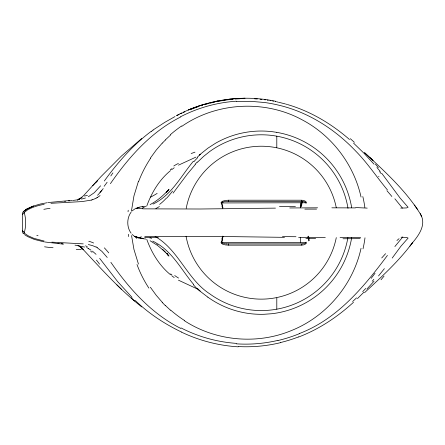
<?xml version="1.0" encoding="UTF-8"?>
<svg xmlns="http://www.w3.org/2000/svg" width="445" height="445" viewBox="0 0 445 445"><rect width="100%" height="100%" fill="white"/><g stroke="black" fill="none" stroke-linecap="round" stroke-linejoin="round"><path stroke-width="0.67" d="M22.456 214.512L22.35 228.569L22.567 231.979L23.157 233.53L23.685 233.781L24.113 233.024L28.263 235.844L33.948 238.375L44.161 241.04M22.45 214.646C22.161 213.711 23.246 210.173 24.113 212.326M131.403 211.225L133.945 195.956L138.44 181.282M361.04 248.321C353.074 284.789 326.369 316.451 291.742 330.424C257.154 344.947 215.669 341.182 184.269 320.645M222.722 239.56L221.649 242.825L225.632 243.827A36.279 32.758 -83.1 0 0 226.605 243.905M222.289 239.36L221.243 242.186A1.029 0.962 62.9 0 0 221.176 242.748M146.778 206.007C151.639 192.552 159.343 179.741 170.518 170.613M222.289 205.99L221.243 203.17A1.502 0.412 -21.7 0 0 221.671 202.937L305.665 202.759L304.753 201.874L302.294 201.44L226.605 201.474A30.188 27.228 79.3 0 0 224.352 201.646L221.599 202.614L222.722 205.79M141.21 236.512L140.258 237.78L138.879 238.081M221.616 242.503L305.62 242.419A1.496 0.356 -11.6 0 1 306.238 242.186A1.491 1.374 -65.5 0 1 306.065 243.248M142.539 208.622C144.608 206.274 141.36 206.591 139.902 207.053M131.086 212.159C126.664 218.228 126.658 227.128 131.086 233.191M150.354 158.125L156.228 150.065L162.297 143.045M167.259 191.784L168.994 189.236L166.135 192.579L168.805 189.637C163.321 195.477 157.219 200.879 150.087 204.617M409.906 246.168L412.404 242.792C398.676 261.449 381.376 276.99 364.516 292.715M392.212 258.055L400.906 246.263L408.087 238.086L406.674 237.441L401.084 237.235M110.41 183.663C128.905 156.963 151.3 131.703 180.77 116.929M104.33 180.987C117.68 162.492 132.86 145.087 151.183 131.353M384.369 268.647L378.539 275.945M394.876 246.563L402.814 236.896M173.099 193.113L187.289 174.123L195.388 164.433M100.626 185.799L94.307 192.685L88.36 196.757M412.07 243.265C418.6 235.589 426.588 224.831 420.675 214.501C406.018 190.605 384.869 171.57 364.522 152.641L373.043 160.567L369.517 157.28M193.347 161.262C180.881 176.253 171.486 195.311 153.063 204.083M387.428 255.419C363.76 287.075 337.343 319.126 299.201 333.611M374 281.218L366.875 289.078M77.397 200.194L82.025 197.408L79.277 199.299L83.654 195.555L101.065 176.509L121.402 156.084L141.744 138.445M92.655 185.737L97.566 180.587L95.953 182.272M197.452 162.241L203.576 156.417L209.712 151.534A87.888 87.888 0 0 1 276.173 136.059L276.796 136.176A87.732 87.732 0 0 1 283.526 137.655A87.888 87.888 0 0 1 348.001 208.293M363.793 292.304L357.43 298.617M165.284 139.964L170.524 135.08M132.171 210.869L135.881 208.21M353.48 302.3C337.466 316.957 319.065 329.222 298.723 336.987M199.749 154.732L200.2 154.326L199.215 155.071M200.222 154.304L207.86 148.191L215.569 143.229A91.648 91.648 0 0 1 272.735 131.753L276.801 132.354M100.086 195.594L97.305 197.586M171.753 169.623L174.229 167.754M153.013 130.018L164.789 122.347L175.046 116.529M136.32 208.477L139.441 207.148M24.464 210.741L26.856 209.083L33.475 206.024L26.856 209.083L23.401 211.564L26.856 209.083L33.475 206.024M181.871 126.297C216.709 102.122 264.914 99.524 302.144 119.827C331.753 135.402 353.847 164.361 361.04 197.035M25.982 210.908C31.406 207.281 37.814 205.518 44.161 204.311M159.41 206.58L155.828 208.566M195.9 157.135L178.478 165.162M176.659 115.689L179.09 114.471M96.12 198.248L92.666 199.688M176.715 115.439L181.732 112.941M180.726 113.681L184.842 111.778M183.234 112.229L189.898 109.325L202.013 104.914L217.727 100.987M200.356 105.515L188.357 109.943C215.697 98.501 246.491 95.085 275.544 101.288M85.49 197.981L81.502 199.121M34.304 205.779L40.328 204.027L47.203 202.709M91.359 200.1L81.925 201.596L50.997 203.293M214.39 101.677L230.482 99.001L245.017 98.195M280.545 342.661C266.733 346.021 252.426 347.328 238.231 346.56M277.958 340.38C264.341 343.579 250.251 344.753 236.295 343.835M139.224 207.192L136.315 208.238L143.785 208.855L200.194 209.005L275.461 208.127M79.666 199.499L72.958 200.461M146.021 206.269L142.178 206.697M48.077 202.547L69.609 200.573M72.246 200.545L68.547 200.934M64.692 201.34L65.471 201.257M236.295 101.521L250.574 101.31L264.797 102.534A140.781 140.614 -3.2 0 1 278.82 105.204C308.43 112.157 334.968 129.239 355.772 151.15C367.542 163.059 376.731 177.127 387.428 189.932M302.127 201.435A1.496 0.495 -90 0 1 301.643 200.211L228.635 200.211L225.393 200.439L222.8 201.14A5.329 5.023 -64.6 0 0 222.189 201.452M289.734 207.96L317.602 207.815M144.758 236.49L214.229 236.401L284.494 237.341M400.723 208.121L406.658 207.91L408.093 207.27L400.105 198.064L381.843 173.444M360.667 237.413L340.075 237.508M226.605 243.882L302.294 243.916L304.87 243.426L305.62 242.419M325.301 237.541L298.645 237.469M222.189 243.905A5.329 5.023 64.6 0 0 222.806 244.199L225.393 244.911L228.635 245.145L301.643 245.145A1.496 0.495 90 0 1 302.127 243.916M331.864 207.821L355.477 207.91M254.657 98.829L257.371 99.007M63.413 244.166L44.6 241.952M83.215 243.866L51.848 242.152M260.08 99.241L261.888 99.424M63.029 243.827L61.16 243.61M74.994 245.134L84.611 247.075M264.591 99.747L265.487 99.869M57.906 243.192L59.001 243.343M145.732 239.043L139.975 238.314M267.289 100.119L268.185 100.253M269.976 100.537L270.872 100.687M272.657 101.004L273.547 101.171M88.333 244.55L92.41 245.579L96.12 247.103M275.327 101.527L276.217 101.71M276.807 101.838L277.986 102.094M138.985 238.103L136.404 236.94M278.576 102.233L285.028 103.857M43.866 241.83L34.304 239.421L27.618 236.584L24.475 234.593M285.612 104.019L286.775 104.353M287.359 104.519C310.415 111.233 331.481 123.782 349.514 139.519M137.716 237.775L134.596 236.467L132.171 234.482M136.276 237.185L134.596 236.467L135.881 237.141M155.121 236.467C178.634 249.817 187.028 279.104 209.712 293.817A87.888 87.888 0 0 0 276.812 309.18A87.704 87.704 0 0 0 283.526 307.701A87.888 87.888 0 0 0 347.901 237.652M152.73 241.118L156.212 242.903M181.454 332.02C164.583 323.927 148.73 313.536 135.269 300.486M180.765 328.421C151.573 313.758 129.222 288.811 110.872 262.322M178.478 280.189L196.785 288.705L207.865 297.165M88.561 248.699L91.002 250.123M150.087 240.739L157.697 245.545L165.273 252.087M77.975 245.507L82.025 247.948L79.277 246.057L83.654 249.801L80.99 247.164C100.398 267.907 119.31 289.311 141.744 306.911M97.305 247.77L101.888 251.369L107.234 257.466M157.652 243.777C173.506 253.555 182.061 270.755 193.753 284.561M174.229 277.602L171.748 275.728M92.415 251.119L96.07 254.345M24.525 232.718L23.173 231.534M170.518 274.737C159.343 265.609 151.634 252.799 146.772 239.343M170.524 310.276L165.284 305.387M200.2 291.03L197.485 288.493M353.553 143.112L363.86 153.119L374.061 164.205M116.879 284.872L121.402 289.272M132.032 297.355L117.63 281.59L99.669 258.378M162.781 249.517L168.989 256.114L167.604 254.078M402.425 208.054L394.876 198.793M162.297 302.311L156.228 295.291L150.354 287.231M376.921 167.498L380.241 171.459M417.788 209.695L414.428 205.017M420.219 213.55L421.576 216.454M138.44 264.069L133.945 249.4L131.553 235.538M22.45 230.76L22.45 230.771A14.908 14.552 76.7 0 0 23.19 231.517M300.436 202.937L300.436 207.782M300.436 237.569L300.436 242.419M276.796 136.176L276.796 147.573M276.796 297.95L276.796 309.18M336.292 237.591A76.457 76.457 0 0 1 186.06 236.251M186.188 208.432A76.457 76.457 0 0 1 336.292 207.759M221.243 242.186A1.502 0.412 21.7 0 1 221.671 242.419M222.4 205.963A43.488 34.037 -89 0 1 222.995 207.971M223.106 236.295A43.488 34.037 -89 0 1 222.216 239.293M221.977 206.157A42.67 33.397 -89 0 1 222.572 208.143M222.684 236.134A42.67 33.397 -89 0 1 221.794 239.099M221.248 203.17A1.029 0.962 -62.9 0 1 221.176 202.609M309.247 240.706A63.084 36.206 90 0 1 308.613 236.139M308.607 240.906A62.306 35.761 90 0 1 307.946 236.284M300.798 206.458A62.306 43.165 87.9 0 1 301.844 201.018M305.62 202.937A1.496 0.356 11.6 0 0 306.238 203.17A1.491 1.374 65.5 0 0 306.065 202.102M301.41 206.664A63.084 43.655 88 0 1 302.405 201.29M228.24 243.916A1.496 0.401 90 0 1 228.635 245.145M301.649 245.073A7.137 6.647 -67.2 0 0 305.059 244.272A2.904 2.681 -65.4 0 0 306.093 243.293M228.635 200.211A1.496 0.401 -90 0 1 228.24 201.435M301.649 200.283A7.137 6.647 67.2 0 1 305.059 201.079A2.904 2.681 65.4 0 1 306.093 202.063M221.137 202.592A1.569 1.463 -63.1 0 1 222.15 201.591M222.15 243.765A1.569 1.463 63.1 0 1 221.137 242.759M362.809 196.557A106.889 99.663 88.2 0 1 364.878 207.565M364.995 237.808A106.889 99.663 88.2 0 1 363.009 248.85M170.263 134.785A114.304 111.773 -20.5 0 1 181.638 125.963M162.386 143.118A107.445 97.199 -32.8 0 1 165.373 140.047M138.695 181.354A113.347 103.73 -35.8 0 1 150.588 158.259M128.638 236.568A66.305 40.64 89.2 0 1 128.344 234.292M128.054 211.781A66.305 40.64 89.2 0 1 128.21 210.24M148.875 288.087A113.347 105.51 31.5 0 1 136.988 264.486M165.201 305.465A107.445 97.433 32.6 0 1 162.208 302.383M184.397 320.445A114.332 111.256 22 0 1 170.674 310.109M136.52 238.414A62.684 5.624 -2.3 0 1 136.854 238.203M178.567 278.058A31.806 18.256 50 0 1 174.718 275.533M171.87 274.86A53.99 22.723 46.9 0 1 170.674 273.892M170.363 169.756A54.068 24.175 -47.5 0 1 171.631 168.75M173.811 165.991A31.823 21.51 -56.2 0 1 178.406 163.46M194.982 152.14A72.034 35.767 18.6 0 1 191.166 153.475M143.268 238.409A53.356 2.214 5.7 0 1 136.354 236.607M149.854 237.458A57.11 1.786 1.8 0 1 158.353 237.474M295.97 236.723A220.831 13.951 1.3 0 1 282.469 236.59M360.155 238.631A173.611 5.407 0.7 0 1 342.989 238.759M305.899 238.626A126.107 0.451 -0.2 0 1 315.644 238.603M375.052 273.241A77.836 3.955 -52.2 0 1 371.141 278.398M384.035 276.117A105.593 41.474 -41.8 0 1 381.009 279.777M373.833 279.371A121.602 29.887 -44.9 0 1 372.165 281.268M365.745 288.471A159.516 90.763 -38.9 0 1 362.697 291.647M356.556 297.872A184.28 144.33 -33.8 0 1 352.635 301.526M298.678 336.876A148.769 148.346 -5.6 0 1 280.517 342.539M238.214 346.827A153.469 153.464 36.4 0 1 181.421 332.092M134.607 301.059A157.257 120.067 35.6 0 1 131.353 297.9M96.443 260.097A53.439 16.888 65.8 0 1 99.541 264.13M90.702 251.191A61.777 35.333 -86.9 0 1 92.048 252.293M86.625 247.526A61.944 38.498 -60.2 0 1 88.6 248.633M85.523 245.801A63.807 38.576 -48.6 0 1 87.27 246.753M88.772 241.251A65.298 12.705 -2.3 0 1 93.617 243.009M38.031 235.672A73.981 1.463 6.6 0 1 36.796 235.533M157.157 193.391A63.73 21.071 -47.8 0 1 150.56 197.129M193.881 161.719A68.586 66.845 -44.5 0 1 197.591 157.741M197.196 157.341A80.083 79.527 -42.1 0 1 199.844 154.838M143.663 207.387A63.663 5.106 0.8 0 1 144.269 207.309M351.689 237.591A91.648 91.648 0 0 1 271.867 313.719L264.124 314.281A91.648 91.648 0 0 1 207.86 297.171M276.796 132.36A91.648 91.648 0 0 1 351.684 207.748M197.213 288.777A68.435 67.996 42 0 1 193.458 284.817M156.379 243.437A48.655 18.023 56 0 1 157.814 244.333M145.804 237.441A62.728 25.626 59.8 0 1 151.712 238.331M144.608 237.441A73.442 24.898 49.1 0 1 145.443 237.474M386.916 190.683A40.489 4.606 45.5 0 1 391.861 196.484M378.968 176.698A44.322 0.467 48.6 0 1 378.651 176.337M180.653 116.707A141.944 141.905 -14.8 0 1 236.273 101.21M112.924 172.91A58.551 6.714 -57.5 0 1 110.799 175.953M107.134 182.205A51.042 14.746 -64.4 0 1 104.124 186.299M103.223 188.602A48.088 20.153 -72.5 0 1 99.98 192.312M97.277 197.38A44.723 24.019 -85.4 0 1 96.103 198.07M92.643 199.66A67.545 39.138 48.7 0 1 91.336 200.061M43.86 209.334A74.532 43.315 -18.8 0 1 50.04 208.305M24.225 212.454A21.894 21.332 -39 0 1 26.077 211.047M195.166 164.227A112.179 110.21 -44.5 0 1 197.235 162.03M172.604 191.044A43.821 13.428 -57.6 0 1 166.814 198.003M166.341 198.164A41.474 17.972 -62.6 0 1 159.627 204.383M22.395 214.529A16.432 16.076 -78.2 0 1 24.564 212.526M24.158 232.885A17.366 7.765 -90 0 0 25.593 224.931L25.588 220.42A17.372 7.765 90 0 0 24.158 212.465M80.595 198.514A62.6 25.41 16.2 0 1 78.748 198.854M87.465 195.361A61.794 36.952 46.2 0 1 84.361 196.017M101.905 190.399A61.544 13.878 -61.3 0 1 97.533 195.294M151.272 131.47A96.22 95.247 -15 0 1 153.102 130.14M189.915 109.798A150.944 150.772 -20.1 0 1 198.692 106.527M200.99 105.771A150.944 150.772 -20.1 0 1 202.72 105.231M205.034 104.536A150.944 150.772 -20.1 0 1 207.364 103.885M210.285 103.123A150.944 150.772 -20.1 0 1 214.991 102.022M218.545 101.293A150.944 150.772 -20.1 0 1 232.907 99.246M235.316 99.04A150.944 150.772 -20.1 0 1 240.144 98.746M350.31 138.707A185.148 156.39 31.6 0 1 354.376 142.339M375.424 164.183A111.556 32.068 44.1 0 1 378.356 167.581M379.585 171.631A116.868 65.22 36.9 0 1 381.181 173.606M355.733 207.554A126.374 2.058 2 0 1 367.22 208.115M304.847 209.128A187.028 4.928 -0.6 0 1 316.567 209.106M279.454 206.524A217.121 13.823 -1.4 0 1 295.419 206.358M53.055 247.732A75.033 52.911 23 0 1 44.544 246.791M76.251 249.406A67.979 22.912 -15.3 0 1 81.24 249.489M96.137 246.936A44.934 24.364 86.6 0 1 97.333 247.576M104.353 247.859A58.568 13.695 61.9 0 1 108.758 252.905M236.323 343.373A142 141.132 18.5 0 1 181.026 327.921M299.251 333.733A143.596 143.423 3.2 0 1 277.992 340.52M396.918 240.534A44.339 5.518 -52.7 0 1 399.07 238.687M385.57 253.678A40.512 3.059 -46.4 0 1 381.727 257.955M167.804 254.985L166.853 253.222L167.804 254.985"/></g></svg>
